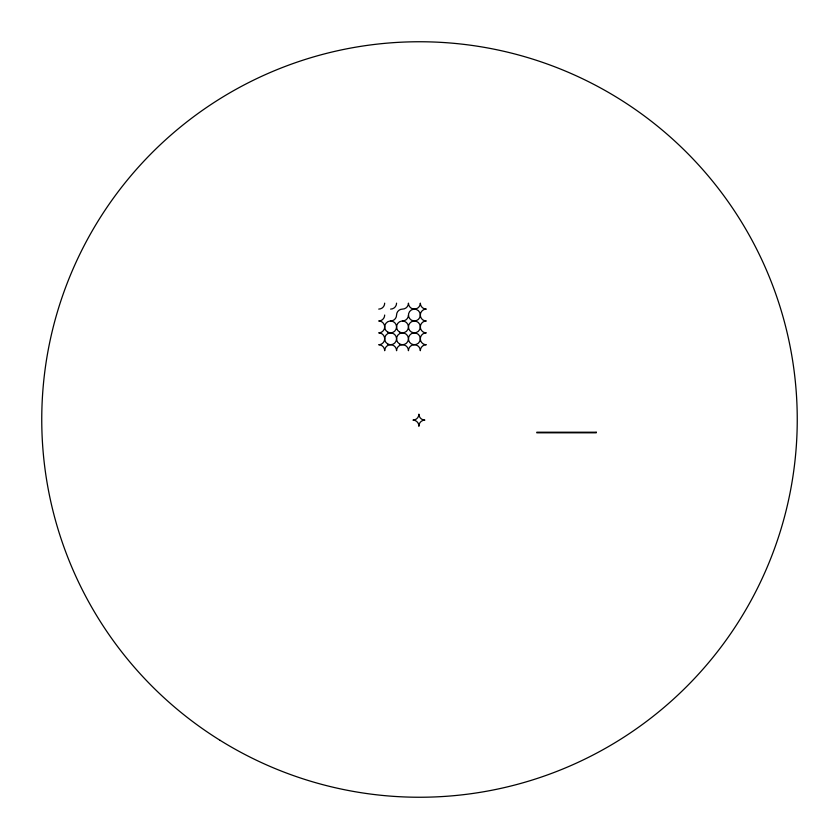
<?xml version="1.0" encoding="UTF-8"?>
<svg xmlns="http://www.w3.org/2000/svg" width="839" height="839" viewBox="0 0 839 839"><rect width="100%" height="100%" fill="white"/><g stroke="black" fill="none" stroke-linecap="round" stroke-linejoin="round"><path stroke-width="1.26" d="M408.446 315.034A5.946 5.946 0 0 1 402.51 320.98M390.617 320.98A5.946 5.946 0 0 0 396.564 315.034A5.946 5.946 0 0 1 402.51 309.098A5.946 5.946 0 0 0 408.446 303.152A5.946 5.946 0 0 0 414.393 309.098A5.946 5.946 0 0 0 420.329 303.152A5.946 5.946 0 0 0 426.275 309.098A5.946 5.946 0 0 0 420.329 315.034A5.946 5.946 0 0 1 411.414 320.183A5.946 5.946 0 0 1 411.414 309.895A5.946 5.946 0 0 1 420.329 315.034A5.946 5.946 0 0 0 426.275 320.98A5.946 5.946 0 0 0 420.329 326.916A5.946 5.946 0 0 1 411.414 332.066A5.946 5.946 0 0 1 411.414 321.777A5.946 5.946 0 0 1 420.329 326.916A5.946 5.946 0 0 0 426.275 332.863A5.946 5.946 0 0 0 420.329 338.809A5.946 5.946 0 0 1 411.414 343.948A5.946 5.946 0 0 1 411.414 333.66A5.946 5.946 0 0 1 420.329 338.809A5.946 5.946 0 0 0 426.275 344.745A5.946 5.946 0 0 0 420.329 350.692A5.946 5.946 0 0 0 414.393 344.745A5.946 5.946 0 0 0 408.446 350.692A5.946 5.946 0 0 0 402.51 344.745A5.946 5.946 0 0 0 396.564 350.692A5.946 5.946 0 0 0 390.617 344.745A5.946 5.946 0 0 0 384.682 350.692A5.946 5.946 0 0 0 378.735 344.745A5.946 5.946 0 0 0 384.682 338.809A5.946 5.946 0 0 0 378.735 332.863A5.946 5.946 0 0 0 384.682 326.916A5.946 5.946 0 0 0 378.735 320.98A5.946 5.946 0 0 0 384.682 315.034M396.564 303.152A5.946 5.946 0 0 1 390.617 309.098M384.682 303.152A5.946 5.946 0 0 1 378.735 309.098M596.225 432.221L536.803 432.221L536.803 432.809L596.225 432.809L596.225 432.221M399.532 332.066A5.946 5.946 0 0 0 408.446 326.916A5.946 5.946 0 0 0 399.532 321.777A5.946 5.946 0 0 0 399.532 332.066M387.649 332.066A5.946 5.946 0 0 0 396.564 326.916A5.946 5.946 0 0 0 387.649 321.777A5.946 5.946 0 0 0 387.649 332.066M399.532 343.948A5.946 5.946 0 0 0 408.446 338.809A5.946 5.946 0 0 0 399.532 333.66A5.946 5.946 0 0 0 399.532 343.948M387.649 343.948A5.946 5.946 0 0 0 396.564 338.809A5.946 5.946 0 0 0 387.649 333.66A5.946 5.946 0 0 0 387.649 343.948M418.902 426.034A5.946 5.946 0 0 0 412.966 420.098A5.946 5.946 0 0 0 418.902 414.151A5.946 5.946 0 0 0 424.849 420.098A5.946 5.946 0 0 0 418.902 426.034M220.154 740.365A377.749 377.749 0 0 0 797.05 431.718A377.749 377.749 0 0 0 241.296 86.427A377.749 377.749 0 0 0 220.154 740.365"/></g></svg>
